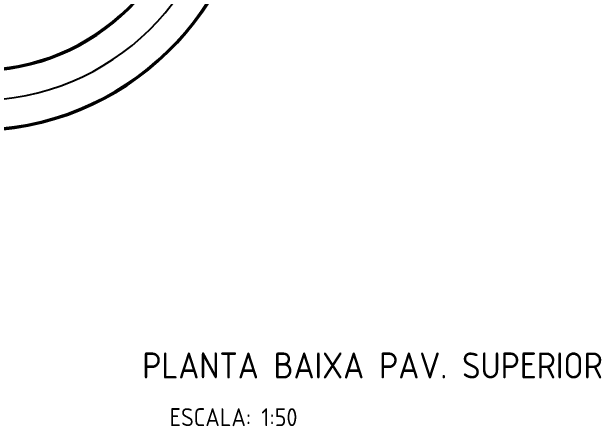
# Model space of a CAD drawing. Extents: x 115 to 1469, y 94 to 338.
# Drawn here: x 345.33 to 365.51, y 289.54 to 303.72 of the extents above; entities that cross this region are included whole.
import ezdxf

# ---------------------------------------------------------------- set-up
doc = ezdxf.new("R2010")
doc.units = 0
doc.layers.get('0').update_dxf_attribs({"linetype": 'CONTINUOUS'})
doc.layers.add('PAREDE', color=6, linetype='CONTINUOUS')
doc.layers.add('PROJ', color=1, linetype='CONTINUOUS')
doc.styles.get("Standard").update_dxf_attribs({"font": 'ISOCP'})

msp = doc.modelspace()

# ---------------------------------------------------------------- linework, layer by layer
at = {"layer": 'PAREDE'}
for centre, radius, start, end in [((344.078, 309.109), 9.415, 269.4661, 359.077), ((344.14, 309.108), 7.423, 270, 358.8421), ((344.14, 309.108), 7.373, 270, 358.8342)]:
    msp.add_arc(centre, radius, start, end, dxfattribs=at)
at = {"layer": 'PAREDE', "color": 6}
msp.add_arc((344.078, 309.109), 9.465, 269.4661, 359.0819, dxfattribs=at)
at = {"layer": 'PROJ', "color": 2, "ltscale": 0.09}
msp.add_arc((344.14, 309.108), 8.423, 270, 358.9796, dxfattribs=at)

# ---------------------------------------------------------------- texts
at = {"color": 6, "insert": (349.796, 292.065), "char_height": 0.89019, "width": 25.1392, "attachment_point": 1}
msp.add_mtext('PLANTA BAIXA PAV. SUPERIOR', dxfattribs=at)
at = {"color": 3, "insert": (350.728, 290.158), "char_height": 0.6139, "width": 17.33682, "attachment_point": 1}
msp.add_mtext('ESCALA: 1:50', dxfattribs=at)

doc.saveas('drawing.dxf')
